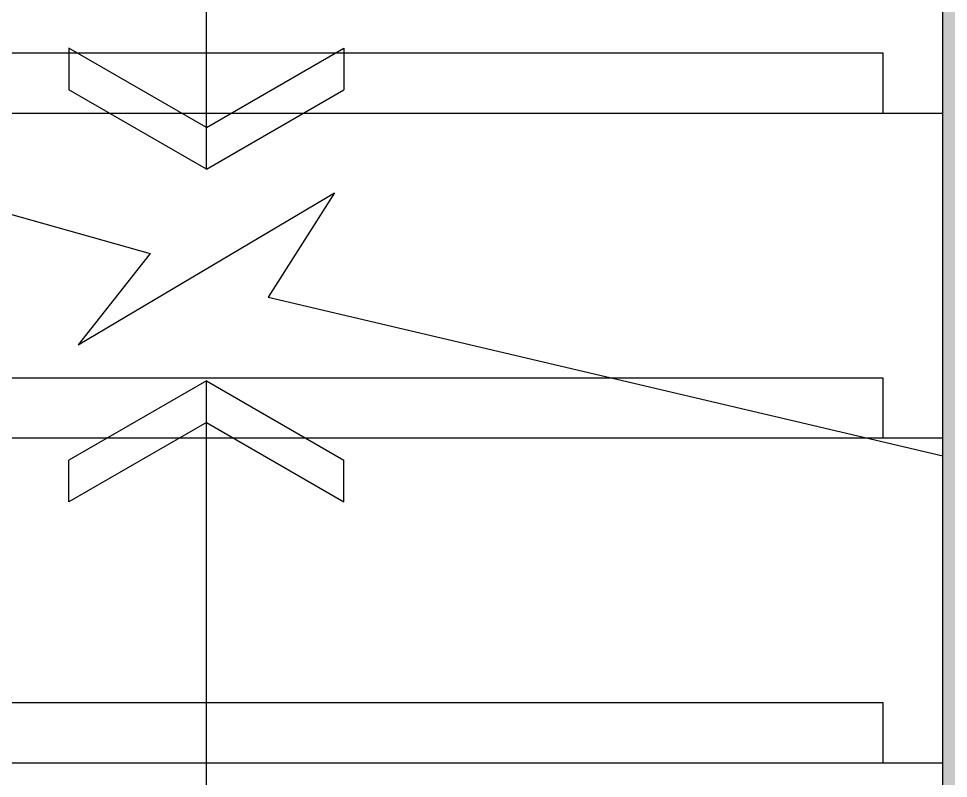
# Model space of a CAD drawing. Extents: x 11551484 to 2613213153046, y -2602833546311 to 14142.
# Drawn here: x 11559681 to 11560454, y -14414339 to -14413707 of the extents above; entities that cross this region are included whole.
import ezdxf

# ---------------------------------------------------------------- set-up
doc = ezdxf.new("R2010")
doc.units = 0
doc.header["$LTSCALE"] = 1000
doc.header["$MEASUREMENT"] = 0
doc.layers.add('CO-DOOR', color=8, linetype='CONTINUOUS')

msp = doc.modelspace()

# ---------------------------------------------------------------- hatches: boundary and pattern name
at = {"layer": 'CO-DOOR'}
h = msp.add_hatch(color=256, dxfattribs=at)
h.dxf.hatch_style = 1
h.paths.add_polyline_path([(11573349.85, -14411205.83), (11557549.85, -14411205.83), (11557549.85, -14426810.83), (11557749.85, -14426810.83), (11557749.85, -14426195.83), (11557909.85, -14426195.83), (11557909.85, -14425410.83), (11557749.85, -14425410.83), (11557749.85, -14416055.83), (11560649.85, -14416055.83), (11560649.85, -14415855.83), (11557749.85, -14415855.83), (11557749.85, -14411405.83), (11560449.85, -14411405.83), (11560449.85, -14414855.83), (11560649.85, -14414855.83), (11560649.85, -14411405.83), (11565749.85, -14411405.83), (11565749.85, -14414455.83), (11565949.85, -14414455.83), (11565949.85, -14411405.83), (11569149.85, -14411405.83), (11569149.85, -14414455.83), (11569349.85, -14414455.83), (11569349.85, -14413705.83), (11569949.85, -14413705.83), (11569949.85, -14413616.35), (11569939.85, -14413616.35), (11569939.85, -14413576.35), (11569949.85, -14413505.83), (11569349.85, -14413505.83), (11569349.85, -14411405.83), (11571549.85, -14411405.83), (11571549.85, -14413505.83), (11570949.85, -14413505.83), (11570949.85, -14413576.35), (11570959.85, -14413576.35), (11570959.85, -14413630.83), (11570949.85, -14413630.83), (11570949.85, -14413705.83), (11571749.85, -14413705.83), (11571749.85, -14413210.83), (11574897.85, -14413210.83), (11574897.85, -14412805.83), (11571749.85, -14412805.83), (11571749.85, -14411405.83), (11573349.85, -14411405.83)])
h.paths.add_polyline_path([(11565549.85, -14416055.83), (11570049.85, -14416055.83), (11570049.85, -14415855.83), (11564799.85, -14415855.83), (11564799.85, -14415880.83), (11564799.85, -14416030.83), (11564799.85, -14416055.83), (11564799.85, -14416305.83), (11565549.85, -14416305.83)], flags=17)
h.paths.add_polyline_path([(11571829.85, -14415855.83), (11571549.85, -14415855.83), (11571049.85, -14415855.83), (11571049.85, -14416055.83), (11571049.85, -14416365.83), (11571829.85, -14416365.83)], flags=17)
h.paths.add_polyline_path([(11578227.85, -14411205.83), (11577349.85, -14411205.83), (11577349.85, -14411405.83), (11577349.85, -14412005.83), (11578027.85, -14412005.83), (11578027.85, -14412805.83), (11577547.85, -14412805.83), (11577547.85, -14413105.83), (11578027.85, -14413105.83), (11578027.85, -14413105.83), (11578227.85, -14413105.83)])
h.paths.add_polyline_path([(11578227.85, -14413955.83), (11578077.85, -14413955.83), (11578027.85, -14413955.83), (11578027.85, -14414705.83), (11578227.85, -14414705.83)])
h.paths.add_polyline_path([(11578227.85, -14415255.83), (11578077.85, -14415255.83), (11578027.85, -14415255.83), (11578027.85, -14415414.83), (11577465.85, -14415414.83), (11577465.85, -14416255.83), (11578027.85, -14416255.83), (11578027.85, -14416355.83), (11578227.85, -14416355.83)])
h.paths.add_polyline_path([(11578227.85, -14417585.83), (11578077.85, -14417585.83), (11578027.85, -14417585.83), (11578027.85, -14418150.83), (11578227.85, -14418150.83)])
h.paths.add_polyline_path([(11577949.85, -14422760.83), (11577349.85, -14422760.83), (11577349.85, -14423460.83), (11577949.85, -14423460.83)])
h.paths.add_polyline_path([(11572906.85, -14425380.83), (11572426.85, -14425380.83), (11572426.85, -14426160.83), (11572906.85, -14426160.83)], flags=17)
h.paths.add_polyline_path([(11565399.85, -14425095.83), (11564914.85, -14425095.83), (11564914.85, -14425870.83), (11565399.85, -14425870.83)], flags=17)

# ---------------------------------------------------------------- linework, layer by layer
for p, q in [((11560449.85, -14414855.83), (11560449.85, -14411405.83)), ((11559837.35, -14413832.49), (11559837.35, -14412005.83)), ((11559837.35, -14413797.85), (11559723.07, -14413731.87)), ((11559723.07, -14413731.87), (11559723.07, -14413766.51)), ((11559837.35, -14413797.85), (11559951.63, -14413731.87)), ((11559951.63, -14413731.87), (11559951.63, -14413766.51)), ((11559199.85, -14413736.29), (11559790.67, -14413902.58)), ((11559299.85, -14413735.83), (11560399.85, -14413735.83)), ((11560399.85, -14413735.83), (11560399.85, -14413785.83)), ((11559837.35, -14413832.49), (11559723.07, -14413766.51)), ((11559837.35, -14413832.49), (11559951.63, -14413766.51)), ((11559249.85, -14413785.83), (11560449.85, -14413785.83)), ((11559730.84, -14413978.42), (11559943.86, -14413852.08)), ((11559943.86, -14413852.08), (11559888.63, -14413938.94)), ((11559790.67, -14413902.58), (11559730.84, -14413978.42)), ((11559888.63, -14413938.94), (11560449.85, -14414070.84)), ((11559299.85, -14414005.83), (11560399.85, -14414005.83)), ((11559837.35, -14414008.4), (11559723.07, -14414074.38)), ((11559837.35, -14414595.83), (11559837.35, -14414008.4)), ((11559837.35, -14414008.4), (11559951.63, -14414074.38)), ((11560399.85, -14414005.83), (11560399.85, -14414055.83)), ((11559837.35, -14414043.04), (11559723.07, -14414109.02)), ((11559837.35, -14414043.04), (11559951.63, -14414109.02)), ((11559249.85, -14414055.83), (11560449.85, -14414055.83)), ((11559723.07, -14414109.02), (11559723.07, -14414074.38)), ((11559951.63, -14414109.02), (11559951.63, -14414074.38)), ((11559299.85, -14414275.83), (11560399.85, -14414275.83)), ((11560399.85, -14414275.83), (11560399.85, -14414325.83)), ((11559249.85, -14414325.83), (11560449.85, -14414325.83))]:
    msp.add_line(p, q, dxfattribs=at)

doc.saveas('drawing.dxf')
